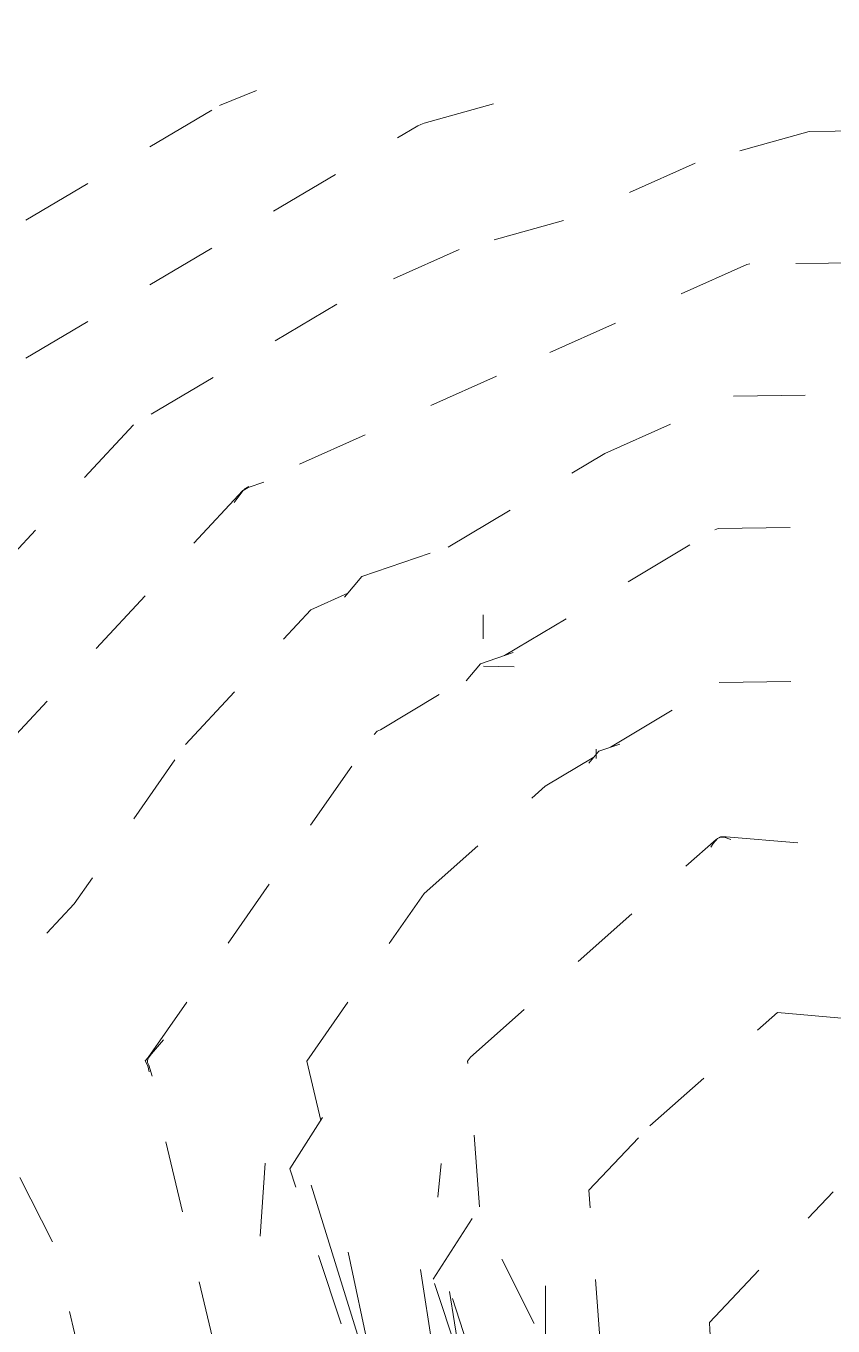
# Model space of a CAD drawing. Header units: metres. Extents: x 118 to 503, y -395 to 55.
# Drawn here: x 329.956 to 331.077, y -334.622 to -332.815 of the extents above; entities that cross this region are included whole.
import ezdxf

# ---------------------------------------------------------------- set-up
doc = ezdxf.new("R2010")
doc.units = ezdxf.units.M
doc.linetypes.add('Overhead', pattern=[0.00396875, 0.00238125, -0.0015875])
for name, color, linetype, lineweight, true_color in [('A-DETL', 7, 'Continuous', 9, 0x00a600), ('C-TOPO', 7, 'Continuous', 9, 0x7f7f7f), ('C-TOPO-MAJR', 7, 'Continuous', 9, 0x7f7f7f), ('C-TOPO-MINR', 7, 'Continuous', 9, 0x7f7f7f)]:
    doc.layers.add(name, color=color, linetype=linetype, lineweight=lineweight, true_color=true_color)

# ---------------------------------------------------------------- blocks, each defined once
blk = doc.blocks.new('YADRAN_AB_ARQ_MO_000_SITIO_rvt-1-Nivel Base - Bocatoma')
at = {"layer": 'C-TOPO', "linetype": 'Overhead', "true_color": 0xeaeaea}
h = blk.add_hatch(dxfattribs=at)
h.set_pattern_fill('FP_785', color=254, style=0, pattern_type=2)
h.set_pattern_definition([(143.083, (118.347, -347.396), (-0.8059531161791252, 0.3225386758532336), [0.12097, -0.8870999999999999]), (180.061, (118.251, -347.324), (-4.835954226063215, -0.04556862759990479), [0.11283, -5.529]), (178.445, (118.944, -347.081), (-12.08902636151951, 0.3104886678872465), [0.258, -12.642]), (146.436, (118.686, -347.074), (-2.418240098632916, 1.533740176126277), [0.07737999999999998, -3.791999999999999]), (90, (118.621, -347.314), (-0.80596, 0.03957000000000005), [0.05658999999999999, -0.22637]), (160.906, (118.621, -347.2569999999999), (5.641435589299718, -1.974628222395941), [0.22175, -10.866]), (75.304, (118.412, -347.185), (-0.8058950282231362, -2.789819809931321), [0.06354, -3.113]), (173.196, (118.428, -347.123), (3.223432886022258, -0.4411878799448321), [0.08116999999999999, -3.976999999999999])])
h.paths.add_polyline_path([(300.36279701928, -333.9471687575307), (300.0647300738356, -333.6938620384573), (299.9787370957806, -333.5279479136562), (299.7042040242735, -333.4617302187441), (300.3590803710941, -333.9444292746055)])
h = blk.add_hatch(dxfattribs=at)
h.set_pattern_fill('FP_786', color=254, style=0, pattern_type=2)
h.set_pattern_definition([(125.052, (288.085, -242.747), (-0.5979753905160415, 0.3995706631338038), [0.12494, -0.9162399999999999]), (191.153, (288.013, -242.644), (-3.587432798091181, -0.7719547206797017), [0.08532999999999999, -4.181]), (187.762, (288.528, -242.155), (-8.969238561257875, -1.250872444674023), [0.19312, -9.463]), (128.973, (288.336, -242.181), (-1.793775258772634, 2.104075649095149), [0.07606, -3.727]), (90, (288.289, -242.575), (-0.5979800000000001, -0.05320999999999997), [0.09056, -0.36222]), (151.114, (288.289, -242.484), (4.185436091762964, -2.343984635565678), [0.17757, -8.701]), (83.225, (288.133, -242.398), (-0.5980616488838366, -4.581438081239813), [0.10138, -4.968]), (176.427, (288.145, -242.298), (2.391698509092516, -0.2398974489331511), [0.05991, -2.936])])
h.paths.add_polyline_path([(300.3627970192777, -333.9471687575291), (299.7042040242745, -333.4617302187448), (299.926203325399, -333.6852112154419), (300.0198939893346, -333.7206347663777), (300.2074955175523, -333.844571037633)])
h = blk.add_hatch(dxfattribs=at)
h.set_pattern_fill('FP_788', color=254, style=0, pattern_type=2)
h.set_pattern_definition([(113.906, (286.973, -184.312), (-0.5578430912446699, 0.6833442169584746), [0.16519, -1.211]), (177.327, (286.906, -184.161), (-3.34718573263684, 0.07410908265780282), [0.07817999999999999, -3.831]), (172.619, (287.386, -183.69), (-8.367702467228485, 1.0480054114547), [0.18, -8.82]), (116.586, (287.207, -183.667), (-1.673614939305018, 3.20038668873545), [0.09972, -4.886]), (90, (287.163, -184.153), (-0.55785, 0.10821), [0.11503, -0.4601]), (133.161, (287.163, -184.038), (3.905062694344064, -4.20838235202581), [0.21203, -10.39]), (84.874, (287.018, -183.883), (-0.5577778614975895, -5.64273203238672), [0.12486, -6.117999999999999]), (158.19, (287.029, -183.759), (2.231242082216106, -1.007908167765266), [0.06009, -2.944])])
h.paths.add_polyline_path([(300.3672139378553, -334.8668159179692), (300.3672235966301, -334.8668090617746), (300.2720054669032, -334.7461127795389), (300.0170361328128, -334.4435744939494), (299.9720293359326, -334.393129032456), (299.5701796875003, -334.2537726600417), (300.3518250000004, -334.8549794321539)])
h = blk.add_hatch(dxfattribs=at)
h.set_pattern_fill('FP_712', color=254, style=0, pattern_type=2)
h.set_pattern_definition([(98.611, (154.757, 51.052), (-0.3438983638450287, 1.705737421833945), [0.27565, -2.021]), (107.976, (154.716, 51.325), (-2.063672429586984, 6.279647849184105), [0.15602, -7.644999999999999]), (107.283, (155.012, 50.898), (-5.159217140143644, 16.54632323964596), [0.37047, -18.153]), (99.17299999999999, (154.902, 51.252), (-1.031823358403065, 6.248418772613902), [0.1726, -8.457]), (90, (154.874, 50.857), (-0.34394, 1.141), [0.11305, -0.45218]), (101.993, (154.874, 50.97), (2.407582428770571, -11.37705011809191), [0.43035, -21.087]), (86.12400000000001, (154.785, 51.39100000000001), (-0.3439331292129821, -4.511069275319297), [0.10177, -4.987]), (105.34, (154.792, 51.492), (1.375896849048439, -5.128733027647137), [0.13001, -6.371])])
h.paths.add_polyline_path([(300.3667707631044, -334.8668159179692), (300.3672139378553, -334.8668159179692), (299.5702000559961, -334.2538413293249), (299.8450210403913, -334.786437936677), (300.0767534179691, -334.8407419671234), (300.2011366903512, -334.8566768900146)])
at = {"layer": 'C-TOPO-MAJR', "color": 254, "linetype": 'Overhead', "true_color": 0xd4d4d4}
for p, q in [((299.9510040139801, -332.9503083750466), (300.1138168269798, -332.9049019847696)), ((299.397632955516, -333.2765449394927), (299.9422953059267, -332.9538080219689)), ((300.4037216937024, -333.1455526240936), (300.3997657411016, -333.1466558881697)), ((301.16766563752, -333.1389480073341), (300.4037277752284, -333.1455509280345)), ((300.051556170159, -333.3014726394467), (299.7073087944623, -333.4551843586465)), ((299.6992381905079, -333.4604423671143), (299.3649059061842, -333.8200660284721)), ((299.7073086333434, -333.4551844305886), (299.7002287126431, -333.4593796017463)), ((300.0627792255746, -333.6899695794425), (300.3551552214469, -333.5153824466635)), ((300.3551581694052, -333.5153811303551), (300.3596251258925, -333.5133865659524)), ((300.3596335190724, -333.5133828182693), (300.983987965944, -333.5049277600417)), ((299.8813676845667, -333.7997013602865), (299.8857136465859, -333.795026637423)), ((300.0153823851109, -334.2479284220881), (300.3567996635589, -333.9453458252042)), ((300.3587462946497, -333.9441830321124), (300.3628451376072, -333.9417354808437)), ((300.3628497185524, -333.9417327454136), (300.3709679486473, -333.9416228076875)), ((300.3709720026225, -333.9416227527882), (300.9915626953128, -333.9963256224401)), ((300.0113029689478, -334.2537556640629), (300.01537518766, -334.2479348008613)), ((300.3475331997232, -334.6168690229732), (300.5193755898326, -334.4353243670498))]:
    blk.add_line(p, q, dxfattribs=at)
at = {"layer": 'C-TOPO-MAJR', "color": 254, "linetype": 'Overhead', "true_color": 0xd4d4d4, "flags": 128}
for points in [[(299.9423064331323, -332.9538035504341), (299.9466496599534, -332.9520581985076), (299.9509947657027, -332.9503120915227)], [(300.399765073128, -333.1466561864302), (300.0555182042859, -333.3003676793115), (300.0515572464664, -333.3014723392785)], [(299.8857217927979, -333.7950230000148), (299.8901919442114, -333.7930270090288), (300.0146677961218, -333.7186984649894)], [(299.5631849894856, -334.2529697536607), (299.5675349237043, -334.2482907581112), (299.8813514209571, -333.7997188541963)], [(299.7538541399267, -335.0467911392712), (299.5667934285507, -334.2600684580117), (299.5631726980753, -334.2529829748844)], [(300.0281123371806, -334.4560040822344), (300.0137262650591, -334.2640048352713), (300.0112927657856, -334.2537702485475)], [(300.363148203868, -334.8636887364104), (300.348291098473, -334.6271130712354), (300.3475242438847, -334.6168784844606)]]:
    blk.add_lwpolyline(points, dxfattribs=at)
at = {"layer": 'C-TOPO-MINR', "color": 254, "linetype": 'Overhead', "true_color": 0xd4d4d4}
for p, q in [((299.6664278210054, -332.9257115210112), (299.7182113808551, -332.9049019847696)), ((299.3976329553032, -333.0849833309636), (299.6664213889495, -332.9257141057717)), ((300.4861367208587, -332.9616350262456), (300.3279126882009, -333.0057616649647)), ((300.5712612820796, -332.9608992302933), (300.4861368742111, -332.9616349834776)), ((299.999802687396, -333.1257449615004), (299.8299192630006, -333.2016005091992)), ((299.8299132031736, -333.2016040999191), (299.5469638636566, -333.3692642981727)), ((300.2020578057795, -333.409320595325), (300.3808892434314, -333.3294696228293)), ((300.380895401529, -333.3294668731445), (300.6890140579438, -333.3252943054724)), ((299.5469598631182, -333.3692666686714), (299.3814817153356, -333.5472628125397)), ((299.9846015095001, -333.5391702151118), (300.2020541866828, -333.409322211307)), ((299.6872230381141, -333.4773432817316), (299.6994056377256, -333.4604850700301)), ((299.6994056377256, -333.4604850700301), (299.7065456940041, -333.4563303242064)), ((299.7065456940041, -333.4563303242064), (299.7280828922071, -333.4490075777266)), ((299.8646145861576, -333.5799663210977), (299.9965477793091, -333.5351084284125)), ((299.8404545469632, -333.6086078006305), (299.8646145861576, -333.5799663210977)), ((299.7937619035794, -333.6261911176239), (299.844873728699, -333.6033689058506)), ((299.6195654115263, -333.8135612070382), (299.7937556743076, -333.6261938990891)), ((300.0292993692019, -333.7013528846468), (300.074709605658, -333.6859131953231)), ((300.0094547577918, -333.724878468648), (300.0292993692019, -333.7013528846468)), ((300.2100145785452, -333.8172890295002), (300.3609383222671, -333.7271675966305)), ((300.3609441044483, -333.7271641439038), (300.6853013570648, -333.7227716718533)), ((300.1799803522329, -333.8393408099834), (300.1939841522462, -333.822739448196)), ((300.1939841522462, -333.822739448196), (300.2230744887032, -333.8128485999584)), ((300.1193980521518, -333.8713990787134), (300.186978436592, -333.8310446525016)), ((299.9509032247349, -334.0207258872723), (300.1193894425653, -333.8714042197751)), ((300.3527186145006, -333.9511800562252), (300.3586689352904, -333.9441260117453)), ((300.3586689352904, -333.9441260117453), (300.3619768807358, -333.9430012950742)), ((300.3619768807358, -333.9430012950742), (300.3641540577491, -333.9421263833437)), ((300.3641540577491, -333.9421263833437), (300.3679516031902, -333.9424761071056)), ((300.3679516031902, -333.9424761071056), (300.3772806212535, -333.9456691249218)), ((300.3494052899464, -333.9563329012494), (300.3527186145006, -333.9511800562252)), ((299.7878756359448, -334.2537556640629), (299.9508973134263, -334.0207311261962)), ((300.2649498271204, -334.3433540694853), (300.4423112309315, -334.1861667285396)), ((300.4423145141452, -334.1861670179433), (300.7647050982595, -334.2145846051026)), ((299.5718971493329, -334.2435985413376), (299.5885863568782, -334.2238136563678)), ((299.56642250648, -334.2527861559153), (299.5675808252145, -334.2495714459786)), ((299.5665319176764, -334.2553448025981), (299.56642250648, -334.2527861559153)), ((299.5681862476736, -334.2592811821116), (299.5665319176764, -334.2553448025981)), ((299.5675808252145, -334.2495714459786), (299.5718971493329, -334.2435985413376)), ((299.8074301222031, -334.3360536187054), (299.7878654319883, -334.2537702496829)), ((299.5731281301928, -334.2742093027136), (299.5681862476736, -334.2592811821116)), ((299.7643205380895, -334.4030971583163), (299.8099810568308, -334.3320864339061)), ((300.1801371655469, -334.4329529089627), (300.2649359209179, -334.3433663939198)), ((299.8984485931787, -334.808262553227), (299.7643205380895, -334.4030971583163)), ((300.1968903505218, -334.6566753754811), (300.1801280503858, -334.4329625387682)), ((299.9635823153135, -334.5563604453524), (300.0317649600684, -334.4503235642629)), ((300.0599174974876, -334.8473635625109), (299.9635823153135, -334.5563604453524))]:
    blk.add_line(p, q, dxfattribs=at)
at = {"layer": 'C-TOPO-MINR', "color": 254, "linetype": 'Overhead', "true_color": 0xd4d4d4, "flags": 128}
for points in [[(300.3279054844455, -333.0057648815517), (300.1580280686059, -333.0816177463385), (299.9998038825957, -333.1257444278255)], [(299.2904781641632, -334.2223289553999), (299.4646827673005, -334.0349462222835), (299.6195498049897, -333.8135779941692)], [(299.5273852426873, -334.8935360544182), (299.4350710922472, -334.5052897176102), (299.2904768979827, -334.2223303173638)]]:
    blk.add_lwpolyline(points, dxfattribs=at)

msp = doc.modelspace()

# ---------------------------------------------------------------- linework, layer by layer
at = {"layer": 'A-DETL', "color": 8, "true_color": 0x808080}
for points, knots in [([(361.2541092423359, -373.2900800852909), (360.7794957676608, -372.9509421355702), (359.8672502167515, -372.3050231253181), (358.6174863266591, -371.4377766771302), (357.0983684362734, -370.4080200910071), (355.4693933174771, -369.3507756143251), (353.8890594032714, -368.4001886484509), (352.6257264501938, -367.7178960341863), (351.621958055093, -367.2540847417329), (350.9539248953603, -367.0081325348525), (350.491844362778, -366.8707985359025), (350.2272057488387, -366.8045378274638), (350.0264009472793, -366.7601590402384), (349.8803559862455, -366.7304134241976), (349.7379598626665, -366.7034201781422), (349.5983621389851, -366.6784305523904), (349.461372496138, -366.655111167956), (349.2818854968061, -366.6257647531767), (349.0629069167374, -366.5914718711347), (348.8069426090253, -366.5513041004278), (348.4723421011662, -366.4952731424788), (348.1441761882556, -366.4298523199208), (347.8152587378795, -366.3436838713833), (347.4834451223944, -366.2398980372429), (347.1436927593543, -366.1040056147839), (346.8331790866741, -365.947072939911), (346.6510591408136, -365.8451066666505), (346.511917313831, -365.7621483655335), (346.3699397760167, -365.6722837359062), (346.1770113213763, -365.5433033430547), (345.9299795872703, -365.3657150557216), (345.6267328551739, -365.1286012306253), (345.3193054352064, -364.8697010172817), (345.0103138360478, -364.5912228054667), (344.7023776356636, -364.2953784957306), (344.398115589504, -363.9843790478006), (344.1498081597396, -363.7144262362362), (343.9798919790789, -363.5207636755971), (343.8840747081492, -363.4088959554645), (343.8128915203528, -363.324428014723), (343.7424290187351, -363.239427472716), (343.672728124131, -363.1539288788177), (343.6038297570475, -363.0679667822732), (343.5130898666503, -362.9527787163793), (343.4018759195054, -362.8078076212988), (343.2722840597857, -362.6325411007505), (343.146884286803, -362.4562497028617), (343.0260045465338, -362.2792100662537), (342.9099700421856, -362.101697676295), (342.7991162119524, -361.9239923218535), (342.6586146014855, -361.6871460366684), (342.4962164993797, -361.3914160821567), (342.2628572290632, -360.9196943843185), (342.0174836739326, -360.3341330287899), (341.7865681611785, -359.6424323053685), (341.6085885840261, -358.9661303356025), (341.4955703592129, -358.4190667800196), (341.4210126991767, -357.9935409768243), (341.3717645682796, -357.6810149008689), (341.327584742697, -357.3756499843194), (341.2707590353143, -356.9786737764327), (341.2104372749018, -356.5979207840146), (341.1332071321134, -356.2353013998047), (341.0634900438702, -355.9728791375386), (340.9786081606194, -355.7204853787475), (340.8925123478562, -355.5188849728571), (340.8125959814332, -355.3631412089025), (340.7256589711151, -355.2107997439564), (340.6055730172104, -355.0257538823558), (340.4481054884028, -354.8094001264843), (340.2822512946855, -354.5958071706627), (340.1129685761865, -354.3820423475796), (339.9731740890707, -354.201318684504), (339.8645924480451, -354.0537162857931), (339.7853810132119, -353.9411483760573), (339.7091056493243, -353.8262972999872), (339.6356547145637, -353.7092005987587), (339.5646591995539, -353.590037988068), (339.495814946918, -353.4689533582114), (339.4288004223841, -353.3461001987234), (339.3632987472595, -353.2216294275864), (339.2989917974327, -353.0956926497517), (339.2355617748846, -352.9684412938487), (339.1726908226476, -352.8400268068221), (339.0891843837226, -352.6674587159702), (339.0055251366547, -352.4931697017406), (338.9204395822762, -352.3177676956984), (338.8339857279863, -352.1418191411052), (338.7225097080656, -351.9212866727713), (338.580982083283, -351.6566598424739), (338.4325270312484, -351.3898246986856), (338.2261915251373, -351.0284083832005), (337.9542376016747, -350.5608912004657), (337.6680476985042, -350.0586438753791), (337.4332454543176, -349.627761876993), (337.2548909288905, -349.2879974829103), (337.0749561816056, -348.9295682286393), (336.9242539851555, -348.6136077171358), (336.8035748735761, -348.3494420167713), (336.7130900949515, -348.1453742191767), (336.6227173272894, -347.9350532418886), (336.5325268070365, -347.7184335564743), (336.4425363916321, -347.4962730804831), (336.322849880929, -347.1935271240957), (336.173864184151, -346.804527752096), (335.9962682438412, -346.3261464978351), (335.8200497994792, -345.8415142761322), (335.6453995558472, -345.3559605335545), (335.4725081882341, -344.8748151262179), (335.3015663852451, -344.4034078659001), (335.1327648117122, -343.9470683321804), (334.9662942142446, -343.511127077767), (334.8296698991376, -343.1692803421775), (334.7217269441399, -342.9113358198064), (334.6414706743516, -342.7262963441253), (334.5619438175326, -342.5503979516408), (334.4831515385158, -342.3840813273495), (334.4050193038285, -342.2268244080074), (334.3016381937533, -342.0287074586127), (334.1993168884702, -341.8470788909689), (334.0977918955466, -341.6802689177347), (333.996709813279, -341.5227797997388), (333.8961602491871, -341.3784358437064), (333.7958794644248, -341.2455642856543), (333.6956899552351, -341.1197834327277), (333.5955054917322, -341.0038022766617), (333.4950623393204, -340.8959481048109), (333.432122637285, -340.8315770087239), (333.3816402697575, -340.7816936994782), (333.3437049494551, -340.745035729053), (333.3056878427814, -340.7090799978482), (333.2675807080527, -340.6737742335382), (333.2293753034665, -340.6390661639272), (333.1782927490654, -340.593515967146), (333.1269806861982, -340.5489520726277), (333.0754061560197, -340.5051653826231), (333.0236456338076, -340.4618271592236), (332.9325479092561, -340.3869792567945), (332.8007645515582, -340.2818506836514), (332.6367326839752, -340.1581539407109), (332.4058214547237, -339.9959418169231), (332.1500863418833, -339.836966396256), (331.8564872619947, -339.6795498904282), (331.6544932010153, -339.581464704105), (331.4801738959054, -339.5029666922844), (331.3426576467538, -339.4440264096234), (331.197986511773, -339.3849645414931), (331.0456425591694, -339.3257376100705), (330.885756786818, -339.2662495339801), (330.6636255444088, -339.1863803385594), (330.4294424576039, -339.1054012407614), (330.186079402156, -339.0227375909231), (329.9375470099204, -338.9387598955327), (329.6189775987536, -338.8309652985213), (329.2297672583564, -338.6959485063673), (328.839349577417, -338.5541210883929), (328.4534441371864, -338.4043357041616), (328.140382805928, -338.2719267952308), (327.9282186495616, -338.1747550214586), (327.8093333741284, -338.1178750082087), (327.7214345518279, -338.0745204125161), (327.6348899345711, -338.030453368754), (327.5497900107051, -337.9856557059313), (327.4662199690931, -337.9401104070121), (327.3569730489156, -337.8783580614227), (327.1715081799569, -337.7676064919382), (326.822077611713, -337.5357046788055), (326.3770611914209, -337.1765311074697), (325.9063297630764, -336.7067829028216), (325.4755214754616, -336.2041672727856), (325.0612656709465, -335.6745576574377), (324.7103734646317, -335.2156160474539), (324.4515408071387, -334.8876856978721), (324.3175477214135, -334.7223747674291), (324.2394847874068, -334.6275713949261), (324.1802067295978, -334.5563266602929), (324.1202249286246, -334.4849701803646), (324.0595637887009, -334.4135317078309), (323.9982484400903, -334.3420411849015), (323.9156556116783, -334.2466909423392), (323.7690031621548, -334.0798551292535), (323.4679375832597, -333.747129187645), (323.0196669093813, -333.2792928387648), (322.4654467644767, -332.7451768562381), (322.0006748825441, -332.3355797148262), (321.6334964327888, -332.036853186696), (321.4072791192855, -331.8638142557752), (321.2290558477433, -331.734521045654), (321.1186568112896, -331.6571511138529), (321.0308447377065, -331.5971076009019), (320.9652168968042, -331.5529475249058), (320.8997981960609, -331.5096068608767), (320.8345664838125, -331.4670323252031), (320.7694996291683, -331.4251706709405), (320.682934117853, -331.3702346314707), (320.531866524613, -331.2762188590393), (320.3168188327568, -331.1469092228401), (320.0585659933362, -330.9963271350873), (319.7987008885844, -330.8469262249884), (319.5358068541564, -330.6952981842258), (319.2684672564689, -330.5380347431258), (318.9952653471008, -330.3717274877266), (318.7147848062191, -330.192968542575), (318.4256077144768, -329.9983480224693), (318.1762030540759, -329.8201109559926), (317.9709079612658, -329.6661741345152), (317.8138962709784, -329.5446500339941), (317.6535759447937, -329.4165138423548), (317.4902638404216, -329.2819601454947), (317.3247299276251, -329.141752853492), (317.1019471260447, -328.948120426128), (316.821323583758, -328.6952121428376), (316.4866586576492, -328.3796354507696), (316.1595976511025, -328.0572801956982), (315.8456597726317, -327.7334528183541), (315.5503645706061, -327.4134602103086), (315.2792316203862, -327.102609208159), (315.0780219779896, -326.8556068826541), (314.9525762219542, -326.6913484155376), (314.8856372948475, -326.6002870877855), (314.8219795941032, -326.5112052772701), (314.7482952542131, -326.4035041475249), (314.6684242663501, -326.279897858525), (314.5962359538354, -326.1617213913415), (314.541757700039, -326.0675944802532), (314.5011482662525, -325.9948022695439), (314.4623762548048, -325.923648674517), (314.4170851240007, -325.8377148481409), (314.3669458659979, -325.7392017615867), (314.3279481386683, -325.6607758084897), (314.2979868924073, -325.6001332362322), (314.2760259112745, -325.5556747068572), (314.2544663694613, -325.512213882003), (314.233199752719, -325.4697250663741), (314.2121175468275, -325.4281825646751), (314.1841091343301, -325.374020053924), (314.1560354870566, -325.3216473898378), (314.1274625459775, -325.2709617912814), (314.0984120631084, -325.2213666425391), (314.060932234453, -325.1613530628683), (314.0132218043455, -325.0922997695448), (313.9619078025166, -325.0260039346405), (313.9061251649097, -324.9622599271456), (313.8449944000761, -324.900862440771), (313.7776898541946, -324.8416049574911), (313.7031849503292, -324.7842854815095), (313.6215352035421, -324.7286776620617), (313.5041079447735, -324.6564942446301), (313.3427020479276, -324.5693456787935), (313.1304594860466, -324.4677867857549), (312.9044706939329, -324.367338259136), (312.6695541217111, -324.2660907087912), (312.4703603678346, -324.1794613705979), (312.3113619299063, -324.1078484249492), (312.1928766372285, -324.0527479915743), (312.0758249128738, -323.9960073388767), (311.9220387939707, -323.9179166940953), (311.7336212752097, -323.815452399352), (311.5127392302429, -323.6837329827028), (311.2239172026191, -323.4951043315234), (310.8712145288736, -323.2324566947904), (310.4537755032295, -322.8663642927955), (310.0346285639877, -322.4414197619899), (309.6062607044315, -321.9496864001948), (309.2353426682076, -321.4776371665035), (308.9264850843708, -321.0586667529837), (308.7276148536301, -320.7787617828675), (308.5645494050186, -320.5435137914718), (308.4401461622546, -320.361288931686), (308.3135300775814, -320.1731627895068), (308.1845510897897, -319.9789678164657), (308.0534151574687, -319.7790108544753), (307.876068002362, -319.5052640479775), (307.650355945619, -319.1506554333652), (307.3751954739479, -318.7083543207284), (307.0978641857367, -318.2523867782153), (306.8204982834328, -317.7858585040659), (306.4534788359358, -317.1538802780049), (306.0949340259183, -316.5132021236041), (305.7960985773985, -315.9558652375362), (305.6306581042431, -315.6398701521345), (305.5095060679294, -315.4045035821278), (305.391549348657, -315.1711549327201), (305.2770549450106, -314.9402123805571), (305.1662898551123, -314.712064101805), (305.0595210788418, -314.487098274455), (304.9570156095056, -314.2657030696802), (304.8263820834335, -313.9757878889071), (304.7053430594227, -313.6945665498275), (304.5949669719892, -313.4235922153799), (304.5177823440642, -313.2258720764703), (304.4464663181457, -313.0340550449544), (304.381270258397, -312.8485130886553), (304.3225195347587, -312.6696949001151), (304.252766501546, -312.4403711875752), (304.1806594550748, -312.1700159057714), (304.1264097540944, -311.9197977318038), (304.0923417415161, -311.7307174745135), (304.0640376810535, -311.5487078854928), (304.0386043539235, -311.3338395417163), (304.021247387629, -311.0942654361764), (304.0143014105778, -310.8709970410959), (304.0148956159996, -310.6968930350953), (304.0174583890546, -310.5804371130895), (304.0193642119811, -310.5153159191292), (304.0209712700338, -310.4671568888081), (304.0227130192536, -310.4196490652353), (304.0245464599312, -310.3727617899919), (304.0264285923917, -310.3264644046905), (304.0289456916595, -310.2654801995511), (304.0332200395816, -310.1606078472846), (304.0400424261501, -309.95740472073), (304.0379765456116, -309.6808995258479), (304.0018141553667, -309.4096929805341), (303.9489686766346, -309.2157634437979), (303.9095278897286, -309.102797299053), (303.8749848392988, -309.0167557814432), (303.8351221330295, -308.9291398358), (303.7896471327574, -308.8397518718332), (303.7386329214153, -308.7487337985117), (303.6632752963615, -308.6253452153392), (303.5122933205222, -308.4044892275124), (303.2428757487422, -308.0771860342806), (302.836372000657, -307.6728567463136), (302.4305855883222, -307.3323648474872), (302.0671174780551, -307.0614936386577), (301.7754433565208, -306.8600136972191), (301.516771408067, -306.6942719330643), (301.3006489109118, -306.5634239003684), (301.0784317874046, -306.4339123469598), (300.790197233026, -306.2742003711199), (300.4309385060914, -306.0847796361722), (300.061635399808, -305.8963643721561), (299.6856290749984, -305.7077204804456), (299.3062584745019, -305.5176154521234), (298.8003980212984, -305.2605499865368), (298.3011668502716, -304.9956307339947), (297.8219226207098, -304.7179263057442), (297.5335057096794, -304.5380065127017), (297.3111083284279, -304.3896415392386), (297.1759312108243, -304.2949395374776), (297.070290988258, -304.2179165410344), (296.9923637074543, -304.1594993489549), (296.9157916048873, -304.1004128838804), (296.8406264315487, -304.0406381268372), (296.7669219611783, -303.9801549027713), (296.6706585698004, -303.898544834644), (296.5077322809306, -303.7530801964162), (296.2909975741307, -303.5378053197476), (296.054626949457, -303.2692973135269), (295.7687965240006, -302.8999223462337), (295.5234288107339, -302.5168715868305), (295.311504132723, -302.1268602518144), (295.119533766703, -301.7344470067539), (294.9539759954787, -301.3417968218852), (294.807829406917, -300.9556043769196), (294.7061165983017, -300.670921470956), (294.6107616770469, -300.3926597713435), (294.5225787138904, -300.119894569597), (294.4421946023216, -299.8518908823694), (294.3702865702687, -299.5878624625574), (294.3075176851536, -299.3270383929491), (294.2545573219834, -299.0686377005232), (294.2120637859299, -298.8119043056025), (294.1807333702163, -298.5559925723866), (294.1636627239146, -298.2943759324915), (294.1639131332136, -298.0206115226324), (294.1845554227075, -297.7282339439844), (294.2213072589975, -297.4636925196507), (294.2639735142524, -297.2362922276745), (294.2964857932726, -297.0869257580551), (294.326196837728, -296.9626808187919), (294.3503738069887, -296.8670285006076), (294.3765122657222, -296.7687731634174), (294.4139255655326, -296.6343583215288), (294.4649500272542, -296.4608199959393), (294.5314541110267, -296.2461728276012), (294.6016714252893, -296.0275948591876), (294.6981719189116, -295.7341961506331), (294.8203007171444, -295.3699260598761), (294.9568081503776, -294.9564638862433), (295.0708181294576, -294.586354245065), (295.1366966385276, -294.3304854898797), (295.1717431343411, -294.1490761255724), (295.1891567168836, -294.0225955311964), (295.1976551375447, -293.9036271958129), (295.1971947178936, -293.7901063277493), (295.1877317419359, -293.6799684013731), (295.1692224497975, -293.5711484487015), (295.1416232946868, -293.4615830051113), (295.1048899213645, -293.3492030348951), (295.0589809952967, -293.2319602833184), (295.0130334221952, -293.1284341662551), (294.9718149876026, -293.0422942897019), (294.9387117815369, -292.9760901024007), (294.9034588091232, -292.9083386303402), (294.8660960029672, -292.8390940704043), (294.8266632145072, -292.7684100288867), (294.7852003010199, -292.6963402726876), (294.7417471775919, -292.6229385168687), (294.6812089704529, -292.523365192029), (294.5685822359206, -292.344825734535), (294.4252069767219, -292.1318459986766), (294.2684970422122, -291.9116438171263), (294.1445032360236, -291.7433275679078), (294.015491480294, -291.5721097174149), (293.8832151142389, -291.3982072926793), (293.7493480104616, -291.2218491097654), (293.5709977537167, -290.9837314081978), (293.418080641549, -290.7718720969503), (293.293478368781, -290.5883396930783), (293.232682220025, -290.4962139875271), (293.1736034016149, -290.4037573138166), (293.1164494599051, -290.3109970365613), (293.0614458640798, -290.2179649063736), (293.0175336343223, -290.1402244016575), (292.9837624261784, -290.0779420021839), (292.950679940836, -290.0155425875618), (292.9105684656735, -289.9373044219449), (292.8634009747617, -289.842763212157), (292.8006937009449, -289.7155325176737), (292.7204525805951, -289.5536926186372), (292.6319496960533, -289.3865451034494), (292.5527015482598, -289.2486945990951), (292.5002918967126, -289.162826535541), (292.4605950182101, -289.1008253085159), (292.4433118282092, -289.0744384388678), (292.4362903092747, -289.0638281675298)], [0.003128491079014144, 0.003128491079014144, 0.003128491079014144, 0.003128491079014144, 0.006187161639597835, 0.009280742459396751, 0.01237432327919567, 0.0185614849187935, 0.02474864655839134, 0.03093580819798917, 0.03712296983758701, 0.04331013147718484, 0.04640371229698376, 0.04949729311678268, 0.05104408352668213, 0.05259087393658159, 0.05413766434648105, 0.05568445475638051, 0.05723124516627997, 0.05877803557617943, 0.06187161639597834, 0.06496519721577726, 0.06805877803557618, 0.07424593967517401, 0.07733952049497293, 0.08043310131477185, 0.08662026295436968, 0.0897138437741686, 0.09126063418406806, 0.09280742459396751, 0.09435421500386698, 0.09590100541376644, 0.09899458623356536, 0.1020881670533643, 0.1051817478731632, 0.1082753286929621, 0.111368909512761, 0.1144624903325599, 0.1175560711523589, 0.1191028615622583, 0.119876256767208, 0.1206496519721578, 0.1214230471771075, 0.1221964423820572, 0.122969837587007, 0.1237432327919567, 0.1252900232018561, 0.1268368136117556, 0.1283836040216551, 0.1299303944315545, 0.131477184841454, 0.1330239752513535, 0.1345707656612529, 0.1376643464810518, 0.1407579273008507, 0.1469450889404486, 0.1531322505800464, 0.1593194122196442, 0.1655065738592421, 0.168600154679041, 0.1716937354988399, 0.1747873163186388, 0.1778808971384377, 0.1840680587780356, 0.1871616395978345, 0.1902552204176334, 0.1933488012374323, 0.1964423820572312, 0.1979891724671307, 0.1995359628770302, 0.2026295436968291, 0.205723124516628, 0.2088167053364269, 0.2119102861562258, 0.2150038669760247, 0.2165506573859242, 0.2180974477958237, 0.2196442382057231, 0.2211910286156226, 0.222737819025522, 0.2242846094354215, 0.225831399845321, 0.2273781902552204, 0.2289249806651199, 0.2304717710750193, 0.2320185614849188, 0.2335653518948183, 0.2366589327146172, 0.2382057231245167, 0.2397525135344161, 0.242846094354215, 0.2459396751740139, 0.2490332559938128, 0.2521268368136118, 0.2583139984532096, 0.2645011600928074, 0.2675947409126064, 0.2706883217324053, 0.2737819025522041, 0.2768754833720031, 0.2784222737819025, 0.279969064191802, 0.2815158546017015, 0.2830626450116009, 0.2846094354215004, 0.2861562258313999, 0.2892498066511988, 0.2923433874709976, 0.2954369682907966, 0.2985305491105955, 0.3016241299303944, 0.3047177107501934, 0.3078112915699923, 0.3109048723897911, 0.3139984532095901, 0.3155452436194895, 0.317092034029389, 0.3186388244392885, 0.3201856148491879, 0.3217324052590874, 0.3232791956689869, 0.3263727764887858, 0.3279195668986852, 0.3294663573085846, 0.3325599381283836, 0.334106728538283, 0.3356535189481825, 0.3387470997679815, 0.3402938901778809, 0.3418406805877803, 0.3426140757927301, 0.3433874709976798, 0.3441608662026295, 0.3449342614075793, 0.345707656612529, 0.3464810518174787, 0.3480278422273782, 0.3488012374323279, 0.3495746326372777, 0.3511214230471771, 0.354215003866976, 0.357308584686775, 0.3604021655065738, 0.3665893271461717, 0.3696829079659706, 0.3727764887857695, 0.374323279195669, 0.3758700696055685, 0.3774168600154679, 0.3789636504253674, 0.3805104408352669, 0.3820572312451663, 0.3851508120649652, 0.3866976024748646, 0.3882443928847641, 0.391337973704563, 0.394431554524362, 0.3975251353441608, 0.4006187161639598, 0.4037122969837587, 0.4052590873936582, 0.4060324825986079, 0.4068058778035576, 0.4075792730085073, 0.4083526682134571, 0.4091260634184068, 0.4098994586233565, 0.411446249033256, 0.4145398298530549, 0.4207269914926527, 0.4269141531322506, 0.4331013147718484, 0.4392884764114462, 0.4454756380510441, 0.448569218870843, 0.4501160092807425, 0.4508894044856922, 0.4516627996906419, 0.4524361948955917, 0.4532095901005414, 0.4539829853054911, 0.4547563805104408, 0.4563031709203403, 0.4593967517401392, 0.465583913379737, 0.4717710750193349, 0.4779582366589327, 0.4810518174787317, 0.4841453982985305, 0.48569218870843, 0.4872389791183295, 0.4880123743232792, 0.4887857695282289, 0.4895591647331787, 0.4903325599381284, 0.4911059551430781, 0.4918793503480278, 0.4934261407579273, 0.4965197215777262, 0.4996133023975251, 0.502706883217324, 0.505800464037123, 0.5088940448569219, 0.5119876256767208, 0.5150812064965197, 0.5181747873163186, 0.5212683681361175, 0.522815158546017, 0.5243619489559165, 0.525908739365816, 0.5274555297757154, 0.5290023201856149, 0.5305491105955142, 0.5336426914153132, 0.5367362722351121, 0.539829853054911, 0.54292343387471, 0.5460170146945089, 0.5491105955143079, 0.5522041763341067, 0.5537509667440061, 0.5545243619489559, 0.5552977571539056, 0.5568445475638051, 0.5583913379737045, 0.559938128383604, 0.5614849187935035, 0.5622583139984532, 0.563031709203403, 0.5645784996133024, 0.5661252900232019, 0.5676720804331014, 0.568445475638051, 0.5692188708430008, 0.5699922660479505, 0.5707656612529002, 0.57153905645785, 0.5723124516627996, 0.5738592420726991, 0.5746326372776489, 0.5754060324825986, 0.576952822892498, 0.5784996133023975, 0.580046403712297, 0.5815931941221965, 0.5831399845320959, 0.5846867749419954, 0.5862335653518949, 0.5877803557617942, 0.5893271461716937, 0.5924207269914926, 0.5955143078112916, 0.5986078886310905, 0.6017014694508894, 0.6047950502706883, 0.6063418406805877, 0.6078886310904872, 0.6094354215003867, 0.6109822119102861, 0.6140757927300851, 0.617169373549884, 0.6202629543696829, 0.6264501160092807, 0.6326372776488784, 0.6388244392884763, 0.6450116009280742, 0.6511987625676721, 0.654292343387471, 0.6573859242072699, 0.6589327146171694, 0.6604795050270689, 0.6620262954369682, 0.6635730858468677, 0.6651198762567672, 0.6666666666666666, 0.6697602474864656, 0.6728538283062645, 0.6759474091260634, 0.6790409899458624, 0.6821345707656613, 0.6883217324052591, 0.691415313225058, 0.6929621036349575, 0.6945088940448569, 0.6960556844547564, 0.6976024748646559, 0.6991492652745553, 0.7006960556844548, 0.7022428460943542, 0.7037896365042536, 0.7068832173240526, 0.708430007733952, 0.7099767981438515, 0.711523588553751, 0.7130703789636503, 0.7146171693735498, 0.7161639597834493, 0.7192575406032482, 0.7223511214230471, 0.7238979118329466, 0.7254447022428461, 0.728538283062645, 0.731631863882444, 0.7347254447022429, 0.7378190255220418, 0.7393658159319412, 0.740139211136891, 0.7409126063418406, 0.7416860015467904, 0.7424593967517401, 0.7432327919566899, 0.7440061871616396, 0.745552977571539, 0.748646558391338, 0.7548337200309359, 0.7610208816705336, 0.7641144624903325, 0.765661252900232, 0.7672080433101315, 0.768754833720031, 0.7703016241299304, 0.7718484145398299, 0.7733952049497294, 0.7764887857695282, 0.782675947409126, 0.7888631090487239, 0.7950502706883217, 0.7981438515081206, 0.8012374323279196, 0.8043310131477185, 0.805877803557618, 0.8074245939675174, 0.8105181747873162, 0.8136117556071152, 0.8167053364269141, 0.819798917246713, 0.822892498066512, 0.8259860788863109, 0.8321732405259087, 0.8352668213457076, 0.8383604021655066, 0.839907192575406, 0.8414539829853055, 0.8422273781902552, 0.843000773395205, 0.8437741686001546, 0.8445475638051044, 0.8453209590100541, 0.8460943542150039, 0.8476411446249034, 0.8507347254447022, 0.8538283062645011, 0.8569218870843001, 0.8631090487238979, 0.8662026295436969, 0.8692962103634957, 0.8754833720030935, 0.8785769528228924, 0.8816705336426913, 0.8847641144624903, 0.8878576952822892, 0.8909512761020881, 0.8940448569218871, 0.897138437741686, 0.9002320185614849, 0.9033255993812839, 0.9064191802010828, 0.9095127610208817, 0.9126063418406807, 0.9156999226604796, 0.9187935034802784, 0.9203402938901779, 0.9218870843000773, 0.922660479505027, 0.9234338747099767, 0.9242072699149264, 0.9249806651198762, 0.9265274555297757, 0.9280742459396751, 0.9296210363495746, 0.9311678267594741, 0.934261407579273, 0.9373549883990719, 0.9404485692188709, 0.9435421500386698, 0.9450889404485693, 0.9466357308584687, 0.9481825212683681, 0.9497293116782676, 0.951276102088167, 0.9528228924980665, 0.954369682907966, 0.9559164733178654, 0.9574632637277649, 0.9590100541376644, 0.9597834493426141, 0.9605568445475638, 0.9613302397525135, 0.9621036349574633, 0.962877030162413, 0.9636504253673627, 0.9644238205723125, 0.9651972157772621, 0.9667440061871616, 0.9698375870069605, 0.97138437741686, 0.9729311678267595, 0.974477958236659, 0.9760247486465584, 0.9775715390564579, 0.9791183294663574, 0.9822119102861562, 0.982985305491106, 0.9837587006960556, 0.9845320959010053, 0.9853054911059551, 0.9860788863109049, 0.9868522815158546, 0.9872389791183294, 0.9876256767208043, 0.988399071925754, 0.9891724671307038, 0.9899458623356535, 0.991492652745553, 0.9930394431554525, 0.9938128383604021, 0.9945862335653519, 0.9949245939675174, 0.9951507322955204, 0.9951507322955204, 0.9951507322955204, 0.9951507322955204]), ([(361.2513667415561, -373.2881204193336), (353.361378909878, -367.650459002381), (349.7017981127534, -366.4836568949917), (346.7661209508186, -366.4836568949917), (342.2612847636024, -361.9788207077754), (341.3496320153795, -358.030018823123), (341.1231700388556, -355.4415465868672), (339.6149374596209, -353.9333140076325), (338.6446673157538, -351.5318111302847), (336.6566593324563, -348.6926414915509), (334.5915936319136, -341.9381159375889), (333.0966387527772, -340.4431610584525), (331.4433620907933, -339.3136948240277), (326.508393592729, -338.005675068427), (324.7534825466397, -334.9660799738364), (321.0299165855645, -331.2425140127612), (318.416905313959, -330.3674679214332), (314.23661787083, -326.1871804783042), (314.23661787083, -324.8168146836132), (311.2198028491906, -323.8065426569936), (308.7983927762642, -321.3851325840672), (303.0281740687327, -311.2854049523011), (304.7937270774688, -309.5198519435651), (301.6493692167371, -306.3754940828334), (296.1803596407323, -304.3268865029617), (294.7677768499397, -300.9990499933509), (294.1320274342523, -298.8462969854547), (294.1320274342523, -297.2316215186431), (295.2426606262042, -294.2666497876519), (295.2426606262042, -293.4196909746846), (294.3081256094924, -291.8831106110767), (293.0665432948798, -290.4025789051089), (292.6903280768531, -289.4476938107284), (292.4366901102972, -289.0644447558707)], [1.16643741848592, 1.16643741848592, 1.16643741848592, 1.16643741848592, 20.0919914007313, 34.76821321993039, 49.45550694215717, 63.696355375004, 73.30264840161315, 81.30945837133119, 90.26511607559155, 104.6124937295383, 118.4394002301065, 130.6655488638941, 140.7506442887794, 152.3620264885644, 167.5425953985182, 180.1534618297961, 195.3911842371373, 206.3686795142811, 217.8118839790228, 226.5348038511447, 246.4798187348262, 265.6761326548871, 285.9905596178196, 299.9710608329224, 315.1746161999071, 327.9698949757008, 336.1441847941082, 343.8273650045148, 349.9819946859965, 356.3376064440776, 361.6164271091724, 367.2964997811945, 370.3363863291524, 370.3363863291524, 370.3363863291524, 370.3363863291524])]:
    msp.add_open_spline(points, degree=3, knots=knots, dxfattribs=at)

# ---------------------------------------------------------------- block references
at = {"lineweight": 5}
msp.add_blockref('YADRAN_AB_ARQ_MO_000_SITIO_rvt-1-Nivel Base - Bocatoma', (30.55791636113895, 0), dxfattribs=at)

doc.saveas('drawing.dxf')
